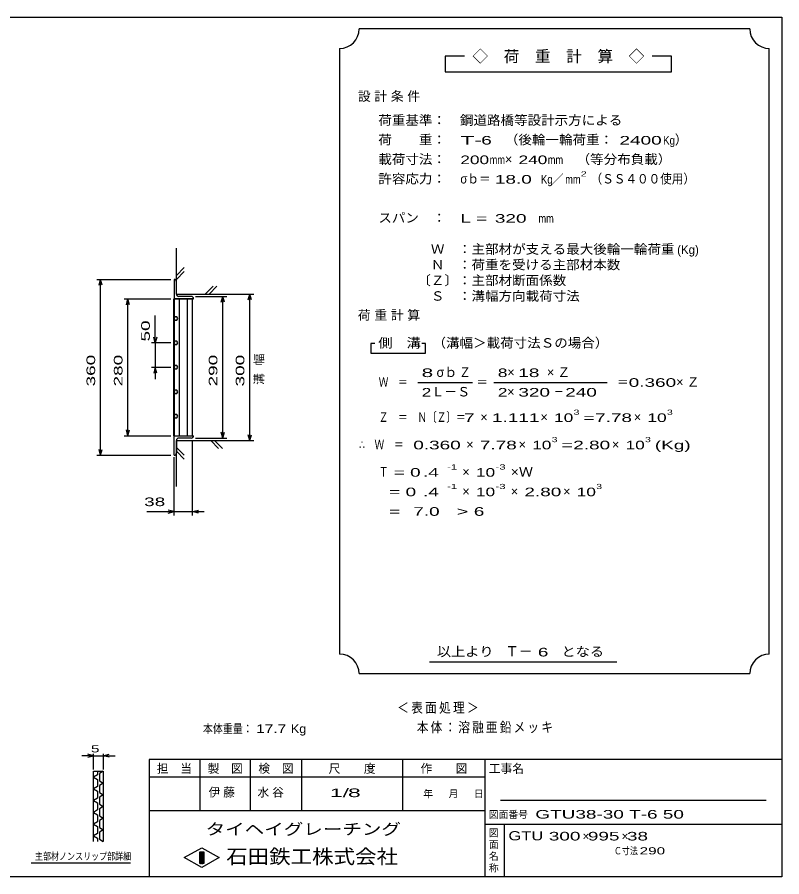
# Model space of a CAD drawing. Units: millimetres, scale not verified. Extents: x -1456 to 1385, y -1026 to 843.
# Drawn here: x -181 to 1385, y -917 to 843 of the extents above; entities that cross this region are included whole.
import ezdxf
from ezdxf.enums import TextEntityAlignment as Align

# ---------------------------------------------------------------- set-up
doc = ezdxf.new("R2010")
doc.units = ezdxf.units.MM
doc.header["$LTSCALE"] = 8
for name, color, linetype, lineweight in [('0_2', 150, 'Continuous', 25), ('16', 3, 'Continuous', 25), ('22', 4, 'Continuous', 25), ('24', 2, 'Continuous', 25), ('32', 4, 'Continuous', 25)]:
    doc.layers.add(name, color=color, linetype=linetype, lineweight=lineweight)
doc.styles.add('ベクトル', font='')
doc.styles.get('ベクトル').set_extended_font_data('ベクトル')

msp = doc.modelspace()

# ---------------------------------------------------------------- linework, layer by layer
at = {"layer": '0_2'}
for p, q in [((-1383.2, 842.8), (1384.8, 842.8)), ((1384.8, 842.8), (1384.8, -917.2)), ((1384.8, -677.2), (88.8, -677.2)), ((88.8, -677.2), (88.8, -917.2)), ((192.8, -677.2), (192.8, -781.2)), ((296.8, -781.2), (296.8, -677.2)), ((400.8, -677.2), (400.8, -781.2)), ((608.8, -781.2), (608.8, -677.2)), ((776.8, -677.2), (776.8, -917.2)), ((776.8, -713.2), (88.8, -713.2)), ((1352.8, -761.2), (808.8, -761.2)), ((88.8, -781.2), (776.8, -781.2)), ((776.8, -809.2), (1384.8, -809.2)), ((816.8, -917.2), (816.8, -809.2)), ((160.8, -878), (196.8, -858)), ((196.8, -858), (232.8, -878)), ((196.8, -898), (160.8, -878)), ((192.8, -866), (200.8, -866)), ((192.8, -890), (192.8, -866)), ((192.8, -866), (194.4, -866)), ((194.4, -866), (194.4, -890)), ((196, -890), (196, -866)), ((196, -866), (197.6, -866)), ((232.8, -878), (196.8, -898)), ((197.6, -866), (197.6, -890)), ((199.2, -890), (199.2, -866)), ((199.2, -866), (200.8, -866)), ((200.8, -866), (200.8, -890)), ((200.8, -866), (200.8, -890)), ((200.8, -890), (192.8, -890)), ((194.4, -890), (196, -890)), ((197.6, -890), (199.2, -890)), ((1384.8, -917.2), (-1383.2, -917.2))]:
    msp.add_line(p, q, dxfattribs=at)
at = {"layer": '16'}
for p, q in [((140, 306), (140, 266)), ((145, 276), (145, 301)), ((139.3, -14), (139.3, 266)), ((139.3, 266), (140, 266)), ((140, 266), (180, 266)), ((140, 266), (140, -14)), ((178, 266), (140, 266)), ((175, 271), (150, 271)), ((150.5, 266), (150.5, -14)), ((167.5, -14), (167.5, 266)), ((178, -14), (178, 266)), ((142, 229.4), (140, 226)), ((146, 229.5), (142, 229.4)), ((148, 226), (146, 229.5)), ((140, 226), (142, 222.5)), ((142, 222.5), (146, 222.6)), ((146, 222.6), (148, 226)), ((142, 179.4), (140, 176)), ((146, 179.5), (142, 179.4)), ((148, 176), (146, 179.5)), ((146, 172.6), (148, 176)), ((140, 176), (142, 172.5)), ((142, 172.5), (146, 172.6)), ((142, 129.4), (140, 126)), ((140, 126), (142, 122.5)), ((146, 129.5), (142, 129.4)), ((148, 126), (146, 129.5)), ((146, 122.5), (148, 126)), ((142, 122.5), (146, 122.5)), ((142, 79.5), (140, 76)), ((140, 76), (142, 72.5)), ((146, 79.5), (142, 79.5)), ((142, 72.5), (146, 72.5)), ((148, 76), (146, 79.5)), ((146, 72.5), (148, 76)), ((142, 29.4), (140, 26)), ((140, 26), (142, 22.5)), ((146, 29.5), (142, 29.4)), ((142, 22.5), (146, 22.6)), ((148, 26), (146, 29.5)), ((146, 22.6), (148, 26)), ((140, -14), (139.3, -14)), ((140, -14), (180, -14)), ((140, -54), (140, -14)), ((140, -14), (178, -14)), ((145, -24), (145, -49)), ((175, -19), (150, -19))]:
    msp.add_line(p, q, dxfattribs=at)
for centre, start, end in [((140, 301), 0, 90), ((150, 276), 180, 270), ((175, 266), 0, 90), ((175, -14), 270, 0), ((150, -24), 90, 180), ((140, -49), 270, 0)]:
    msp.add_arc(centre, 5, start, end, dxfattribs=at)
at = {"layer": '22'}
for p, q in [((145, 276), (145, 370)), ((145, 314), (161, 330)), ((145, 306), (161, 322)), ((-18.4, 306), (133.6, 306)), ((-13.6, 294), (-10.4, 306)), ((-7.2, 294), (-10.4, 306)), ((-10.4, -54), (-10.4, 306)), ((204, 276), (220, 292)), ((212, 276), (228, 292)), ((37.6, 266), (133.6, 266)), ((42.4, 254), (45.6, 266)), ((48.8, 254), (45.6, 266)), ((45.6, -14), (45.6, 266)), ((145, 276), (303.2, 276)), ((184, 271), (248, 271)), ((236.8, 259), (240, 271)), ((243.2, 259), (240, 271)), ((240, -19), (240, 271)), ((292, 264), (295.2, 276)), ((298.4, 264), (295.2, 276)), ((295.2, -24), (295.2, 276)), ((101.6, 176), (101.6, 232)), ((133.6, 176), (93.6, 176)), ((101.6, 176), (98.4, 188)), ((104.8, 188), (101.6, 176)), ((101.6, 176), (101.6, 126)), ((93.6, 126), (133.6, 126)), ((101.6, 126), (98.4, 114)), ((104.8, 114), (101.6, 126)), ((101.6, 126), (101.6, 102)), ((37.6, -14), (133.6, -14)), ((45.6, -14), (42.4, -2)), ((45.6, -14), (48.8, -2)), ((240, -19), (236.8, -7)), ((240, -19), (243.2, -7)), ((295.2, -24), (292, -12)), ((295.2, -24), (298.4, -12)), ((145, -24), (303.2, -24)), ((145, -118), (145, -24)), ((178, -177.4), (178, -25.4)), ((184, -19), (248, -19)), ((231.2, -40), (215.2, -24)), ((239.2, -40), (223.2, -24)), ((-10.4, -54), (-13.6, -42)), ((-10.4, -54), (-7.2, -42)), ((161, -54), (145, -38)), ((161, -62), (145, -46)), ((-18.4, -54), (133.6, -54)), ((140, -177.4), (140, -58)), ((84, -169.4), (140, -169.4)), ((140, -169.4), (128, -166.2)), ((128, -172.6), (140, -169.4)), ((140, -169.4), (178, -169.4)), ((178, -169.4), (190, -166.2)), ((190, -172.6), (178, -169.4)), ((178, -169.4), (202, -169.4))]:
    msp.add_line(p, q, dxfattribs=at)
at = {"layer": '24', "color": 4}
for p, q in [((1319.2, 818.8), (519.2, 818.8)), ((479.2, 778.8), (479.2, -461.2)), ((1359.2, -461.2), (1359.2, 778.8)), ((735.2, 762.8), (695.2, 762.8)), ((695.2, 762.8), (695.2, 730.8)), ((1159.2, 762.8), (1119.2, 762.8)), ((1159.2, 730.8), (1159.2, 762.8)), ((695.2, 730.8), (1159.2, 730.8)), ((551.2, 174.8), (543.2, 174.8)), ((543.2, 174.8), (543.2, 154.8)), ((655.2, 174.8), (647.2, 174.8)), ((655.2, 154.8), (655.2, 174.8)), ((543.2, 154.8), (655.2, 154.8)), ((639.2, 94.8), (751.2, 94.8)), ((795.2, 94.8), (1027.2, 94.8)), ((663.2, -477.2), (1047.2, -477.2)), ((519.2, -501.2), (1319.2, -501.2))]:
    msp.add_line(p, q, dxfattribs=at)
for centre, start, end in [((479.2, 818.8), 270, 0), ((1359.2, 818.8), 180, 270), ((479.2, -501.2), 0, 90), ((1359.2, -501.2), 90, 180)]:
    msp.add_arc(centre, 40, start, end, dxfattribs=at)
at = {"layer": '32'}
for p, q in [((-24.8, -669.2), (-36.8, -666)), ((-24.8, -697.2), (-24.8, -665.2)), ((-4.8, -665.2), (-4.8, -697.2)), ((-4.8, -669.2), (7.2, -666)), ((-24.8, -669.2), (-48.8, -669.2)), ((-36.8, -672.4), (-24.8, -669.2)), ((-24.8, -669.2), (-4.8, -669.2)), ((7.2, -672.4), (-4.8, -669.2)), ((-4.8, -669.2), (19.2, -669.2)), ((-24.8, -701.2), (-4.8, -701.2)), ((-24.8, -845.2), (-24.8, -701.2)), ((-16.8, -701.2), (-16.8, -708.4)), ((-4.8, -701.2), (-12.8, -706)), ((-4.8, -701.2), (-4.8, -845.2)), ((-16.8, -708.4), (-24.8, -713.2)), ((-24.8, -713.2), (-16.8, -718)), ((-16.8, -718), (-16.8, -732.4)), ((-12.8, -706), (-12.8, -720.4)), ((-12.8, -720.4), (-4.8, -725.2)), ((-16.8, -732.4), (-24.8, -737.2)), ((-24.8, -737.2), (-16.8, -742)), ((-4.8, -725.2), (-12.8, -730)), ((-12.8, -730), (-12.8, -744.4)), ((-16.8, -756.4), (-24.8, -761.2)), ((-16.8, -742), (-16.8, -756.4)), ((-12.8, -744.4), (-4.8, -749.2)), ((-4.8, -749.2), (-12.8, -754)), ((-12.8, -754), (-12.8, -768.4)), ((-24.8, -761.2), (-16.8, -766)), ((-16.8, -766), (-16.8, -780.4)), ((-12.8, -768.4), (-4.8, -773.2)), ((-4.8, -773.2), (-12.8, -778)), ((-16.8, -780.4), (-24.8, -785.2)), ((-24.8, -785.2), (-16.8, -790)), ((-16.8, -790), (-16.8, -804.4)), ((-12.8, -778), (-12.8, -792.4)), ((-16.8, -804.4), (-24.8, -809.2)), ((-24.8, -809.2), (-16.8, -814)), ((-12.8, -792.4), (-4.8, -797.2)), ((-4.8, -797.2), (-12.8, -802)), ((-12.8, -802), (-12.8, -816.4)), ((-16.8, -814), (-16.8, -828.4)), ((-12.8, -816.4), (-4.8, -821.2)), ((-4.8, -821.2), (-12.8, -826)), ((-12.8, -826), (-12.8, -840.4)), ((-16.8, -828.4), (-24.8, -833.2)), ((-24.8, -833.2), (-16.8, -838)), ((-16.8, -838), (-16.8, -845.2)), ((-12.8, -840.4), (-4.8, -845.2)), ((51.2, -889.2), (-152.8, -889.2))]:
    msp.add_line(p, q, dxfattribs=at)

# ---------------------------------------------------------------- texts
at = {"layer": '0_2', "style": 'ベクトル'}
for s, height, p in [('担\u3000当', 17.6, (104.8, -695.6)), ('製\u3000図', 17.6, (208.8, -695.6)), ('検\u3000図', 17.6, (312.8, -695.6)), ('尺\u3000\u3000度', 17.6, (456.8, -695.6)), ('作\u3000\u3000図', 17.6, (644.8, -695.6)), ('工事名', 17.6, (784.8, -695.6)), ('年', 14.7, (650.4, -747.2)), ('月', 14.7, (702.4, -747.2)), ('日', 14.7, (754.4, -747.2)), ('図面番号', 14.66, (784.8, -789.6)), ('図', 14.7, (784.8, -827.2)), ('面', 14.7, (784.8, -851.2)), ('名', 14.7, (784.8, -875.2)), ('称', 14.7, (784.8, -899.2))]:
    msp.add_text(s, height=height, dxfattribs=at).set_placement(p, align=Align.MIDDLE_LEFT)
at = {"layer": '0_2', "color": 222, "style": 'ベクトル'}
for s, height, width, p in [('タイヘイグレーチング', 23.46, 1.25, (204.8, -819.6)), ('石田鉄工株式会社', 29.33, 1.1, (246.8, -875.6))]:
    msp.add_text(s, height=height, dxfattribs=dict(at, width=width)).set_placement(p, align=Align.MIDDLE_LEFT)
at = {"layer": '22', "color": 2, "style": 'ベクトル', "width": 1.65}
for s, p in [(' 50 ', (81.6, 168)), (' 360 ', (-30.4, 76)), (' 280 ', (25.6, 76)), (' 290 ', (220, 76)), (' 300 ', (275.2, 76))]:
    msp.add_text(s, height=17.6, rotation=90, dxfattribs=at).set_placement(p, align=Align.MIDDLE_LEFT)
at = {"layer": '22', "color": 2, "style": 'ベクトル'}
for s, height, width, p in [(' 38 ', 17.6, 1.65, (68, -149.4)), ('本体重量：', 17.6, 0.85, (199.2, -614)), (' 17.7', 17.6, 1.35, (299.2, -614)), ('Kg', 17.6, 1.1, (379.2, -614)), ('1/', 17.6, 2, (459.2, -745.2)), (' 8 ', 17.6, 2, (483.2, -745.2)), ('GTU38-30 T-6 50         ', 17.6, 1.65, (880, -789.2)), ('GTU', 18.77, 1.35, (824.8, -833.2)), (' 300 ', 17.6, 1.65, (896.8, -834)), (' 995 ', 17.6, 1.65, (976.8, -834)), (' 38 ', 17.6, 1.65, (1056.8, -834)), ('Ｃ寸法：', 14.66, 0.8, (1040.8, -864)), (' 290 ', 14.66, 1.6, (1084.8, -864))]:
    msp.add_text(s, height=height, dxfattribs=dict(at, width=width)).set_placement(p, align=Align.MIDDLE_LEFT)
for p in [(976.8, -834), (1056.8, -834)]:
    msp.add_text('×', height=17.6, dxfattribs=at).set_placement(p, align=Align.MIDDLE_LEFT)
at = {"layer": '22', "color": 2, "insert": (315.2, 90), "char_height": 17.6, "attachment_point": 4, "rotation": 90, "style": 'ベクトル'}
msp.add_mtext('\\T1.67;溝幅', dxfattribs=at)
at = {"layer": '22', "color": 2, "attachment_point": 4, "style": 'ベクトル'}
for s, insert, char_height in [('\\T1.2;\\W0.85;＜表面処理＞', (597.2, -572), 20.53), ('\\T1.19;\\W0.85;本体：溶融亜鉛メッキ', (637.2, -612), 20.53), ('\\T1.25;伊藤\u3000', (210.8, -745.2), 17.6), ('\\T1.25;水谷\u3000', (310.8, -745.2), 17.6)]:
    msp.add_mtext(s, dxfattribs=dict(at, insert=insert, char_height=char_height))
at = {"layer": '24', "style": 'ベクトル'}
for s, height, p in [('◇\u3000荷\u3000重\u3000計\u3000算\u3000◇', 23.46, (751.2, 762.8)), ('）', 19.4, (1165.6, 592)), ('×', 19.4, (817.6, 552)), ('／', 17.6, (913.2, 510.8)), ('(Kg)', 17.6, (1170.4, 366.8)), ('σｂ', 19.35, (677.6, 116)), ('×', 19.4, (822.4, 116)), ('Ｌ－Ｓ', 19.35, (667.2, 76)), ('×', 19.4, (822.4, 76)), ('×', 19.4, (767.2, 24)), ('×', 19.4, (890.4, 24)), ('×', 19.4, (1081.6, 24)), ('×', 19.4, (738.4, -32)), ('×', 19.4, (845.6, -32)), ('×', 19.4, (1036.8, -32)), ('×', 19.4, (730.4, -88)), ('×', 19.4, (730.4, -128)), ('×', 19.4, (829.6, -128)), ('×', 19.4, (936.8, -128)), ('Ｔ－', 20.53, (818.4, -455.2))]:
    msp.add_text(s, height=height, dxfattribs=at).set_placement(p, align=Align.MIDDLE_LEFT)
for s, height, width, p in [('荷重基準：\u3000', 19.35, 1.05, (558.4, 632)), ('鋼道路橋等設計示方による', 19.35, 1.05, (725.6, 632)), ('荷\u3000\u3000重：\u3000', 19.35, 1.05, (558.4, 592)), ('T-', 17.6, 2, (726.4, 590.8)), (' 6 ', 17.6, 1.65, (758.4, 590.8)), ('（後輪一輪荷重：', 19.35, 1.05, (817.6, 592)), (' 2400', 17.6, 1.65, (1041.6, 590.8)), ('Kg', 17.6, 0.85, (1141.6, 590.8)), ('載荷寸法：\u3000', 19.35, 1.05, (558.4, 552)), ('\u3000（等分布負載）', 19.35, 1.05, (936.8, 552)), ('200', 17.6, 1.5, (726.4, 550.8)), ('mm', 17.6, 0.8, (786.4, 550.8)), ('240', 17.6, 1.5, (845.6, 550.8)), ('mm', 17.6, 0.8, (905.6, 550.8)), ('許容応力：\u3000', 19.35, 1.05, (558.4, 512)), ('σｂ＝', 19.35, 0.9, (726.4, 512)), (' 18.0', 17.6, 1.65, (786.4, 510.8)), ('Kg', 17.6, 0.85, (891.2, 510.8)), ('mm', 17.6, 0.8, (941.2, 510.8)), ('2', 10.6, 1.5, (973.2, 522)), ('（ＳＳ４００使用）', 19.35, 0.9, (993.2, 512)), ('スパン\u3000：\u3000', 19.35, 1.05, (558.4, 432)), ('L =', 17.6, 1.65, (726.4, 430.8)), (' 320 ', 17.6, 1.65, (786.4, 430.8)), ('mm', 17.6, 0.8, (886.4, 430.8)), ('\u3000Ｗ\u3000：主部材が支える最大後輪一輪荷重', 19.35, 1.05, (638.4, 368)), ('\u3000Ｎ\u3000：荷重を受ける主部材本数', 19.35, 1.05, (638.4, 336)), ('〔Ｚ〕：主部材断面係数', 19.35, 1.05, (638.4, 304)), ('\u3000Ｓ\u3000：溝幅方向載荷寸法', 19.35, 1.05, (638.4, 272)), ('側\u3000溝', 19.35, 1.1, (558.4, 176)), ('\u3000（溝幅＞載荷寸法Ｓの場合）', 19.35, 1.05, (641.6, 176)), ('8', 17.6, 1.8, (647.2, 114.8)), ('Ｚ', 19.4, 0.9, (724, 116)), ('8', 17.6, 1.5, (803.2, 114.8)), (' 18 ', 17.6, 1.65, (834.4, 114.8)), ('Ｗ\u3000＝', 19.35, 0.75, (559.2, 96)), ('＝', 19.4, 0.9, (759.2, 96)), ('＝', 19.4, 0.9, (1047.2, 96)), ('0.360', 17.6, 1.65, (1071.2, 94.8)), ('2', 17.6, 1.5, (647.2, 74.8)), ('2', 17.6, 1.5, (803.2, 74.8)), (' 320 ', 17.6, 1.65, (834.4, 74.8)), ('－', 19.4, 0.75, (918.4, 76)), (' 240 ', 17.6, 1.65, (930.4, 74.8)), ('Ｚ\u3000＝\u3000Ｎ〔Ｚ〕＝', 19.35, 0.75, (559.2, 24)), ('3', 10.6, 1.5, (958.4, 34)), ('3', 10.6, 1.5, (1149.6, 34)), (' 7 ', 17.6, 1.65, (723.2, 22.8)), ('1.111', 17.6, 1.65, (791.2, 22.8)), ('10', 17.6, 1.5, (918.4, 22.8)), ('=', 17.6, 1.7, (978.4, 22.8)), ('7.78', 17.6, 1.65, (1002.4, 22.8)), ('10', 17.6, 1.5, (1109.6, 22.8)), ('3', 10.6, 1.5, (913.6, -22)), ('3', 10.6, 1.5, (1104.8, -22)), ('∴\u3000Ｗ\u3000＝', 19.35, 0.75, (519.2, -32)), (' 0.360', 17.6, 1.65, (619.2, -33.2)), ('7.78', 17.6, 1.65, (766.4, -33.2)), ('10', 17.6, 1.5, (873.6, -33.2)), ('=', 17.6, 1.7, (933.6, -33.2)), ('2.80', 17.6, 1.65, (957.6, -33.2)), ('10', 17.6, 1.5, (1064.8, -33.2)), ('(Kg)', 17.6, 1.65, (1124.8, -33.2)), ('Ｔ', 19.4, 0.75, (559.2, -88)), (' = 0', 17.6, 1.65, (579.2, -89.2)), (' .4 ', 17.6, 1.65, (639.2, -89.2)), ('-1', 10.56, 1.65, (699.2, -78)), ('10', 17.6, 1.5, (758.4, -89.2)), ('-3', 10.56, 1.65, (798.4, -78)), ('×Ｗ', 19.35, 1.1, (829.6, -88)), ('  = 0', 17.6, 1.65, (559.2, -129.2)), (' .4 ', 17.6, 1.65, (639.2, -129.2)), ('-1', 10.56, 1.65, (699.2, -118)), ('10', 17.6, 1.5, (758.4, -129.2)), ('-3', 10.56, 1.65, (798.4, -118)), ('2.80', 17.6, 1.65, (857.6, -129.2)), ('10', 17.6, 1.5, (964.8, -129.2)), ('3', 10.6, 1.5, (1004.8, -118)), ('  =', 17.6, 1.65, (559.2, -169.2)), (' 7.0', 17.6, 1.65, (619.2, -169.2)), ('>', 17.6, 1.7, (719.2, -169.2)), (' 6 ', 17.6, 1.65, (743.2, -169.2)), ('以上より\u3000', 19.35, 1.1, (678.4, -456)), (' 6 ', 17.6, 1.65, (874.4, -457.2)), ('となる', 19.35, 1.1, (933.6, -456))]:
    msp.add_text(s, height=height, dxfattribs=dict(at, width=width)).set_placement(p, align=Align.MIDDLE_LEFT)
at = {"layer": '24', "char_height": 19.35, "attachment_point": 4, "style": 'ベクトル'}
for s, insert in [('\\T1.28;設計条件', (516.4, 680)), ('\\T1.28;荷重計算', (516.4, 232)), ('\\T1.42;×Ｚ', (903.6, 116)), ('\\T1.42;×Ｚ', (1168.4, 96))]:
    msp.add_mtext(s, dxfattribs=dict(at, insert=insert))
at = {"layer": '32', "color": 2, "style": 'ベクトル'}
for s, width, p in [(' 5 ', 1.6, (-38.8, -655.2)), ('主部材ノンスリップ部詳細', 0.8, (-144.8, -875.2))]:
    msp.add_text(s, height=14.66, dxfattribs=dict(at, width=width)).set_placement(p, align=Align.MIDDLE_LEFT)

doc.saveas('drawing.dxf')
